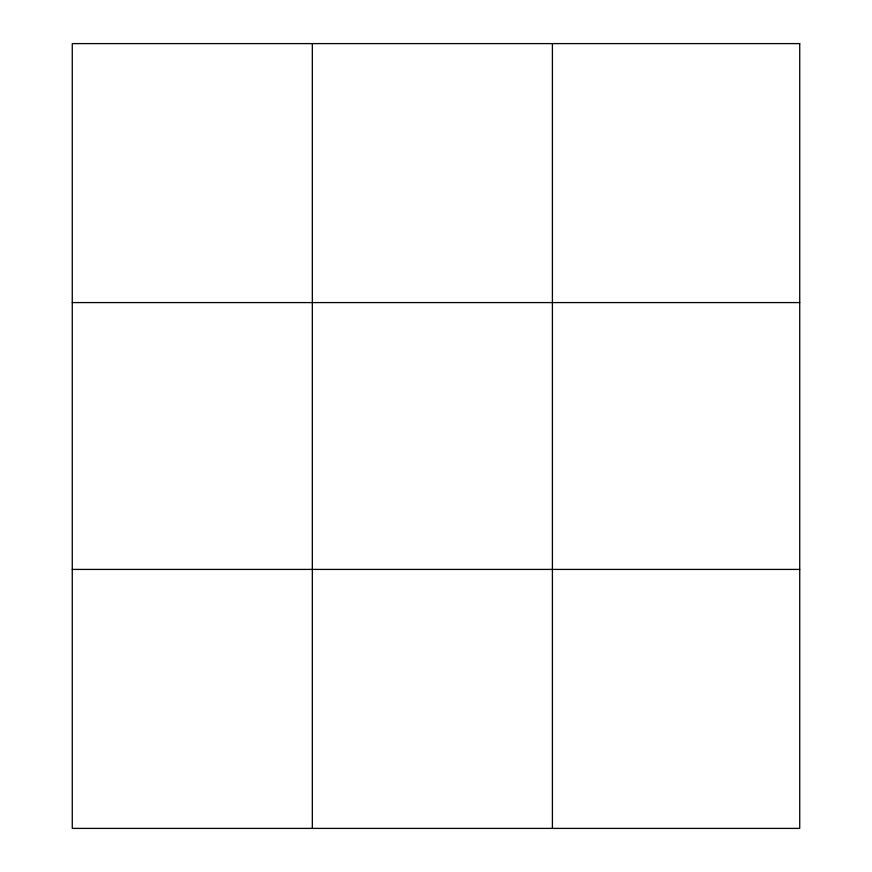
<?xml version="1.0" encoding="UTF-8"?>
<svg xmlns="http://www.w3.org/2000/svg" width="872" height="872" viewBox="0 0 872 872"><rect width="100%" height="100%" fill="white"/><g stroke="black" fill="none" stroke-linecap="round" stroke-linejoin="round"><path stroke-width="1.31" d="M312.329 43.6L312.329 828.4M552.401 43.6L552.401 828.4M72.267 302.584L799.733 302.584M72.267 569.416L799.733 569.416M799.733 43.6L799.733 828.4L72.267 828.4L72.267 43.6L799.733 43.6"/></g></svg>
